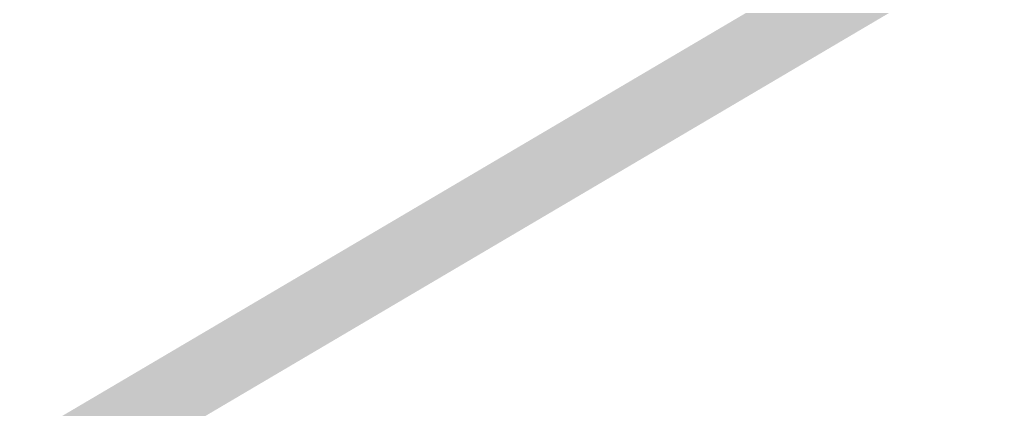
# Model space of a CAD drawing. Header units: metres. Extents: x 326467 to 340077, y 1811030 to 1824953.
# Drawn here: x 327307.07 to 327315.3, y 1812641.83 to 1812645.08 of the extents above; entities that cross this region are included whole.
import ezdxf

# ---------------------------------------------------------------- set-up
doc = ezdxf.new("R2010")
doc.units = ezdxf.units.M
doc.header["$MEASUREMENT"] = 0
doc.layers.add('SURVEY PLOT BOUNDARY', color=35, linetype='Continuous')

# ---------------------------------------------------------------- blocks, each defined once
blk = doc.blocks.new('16')
at = {"layer": 'SURVEY PLOT BOUNDARY', "lineweight": 18, "const_width": 0.6064}
blk.add_lwpolyline([(327507.0995, 1812679.4727), (327361.7903, 1812708.8973), (327353.3935, 1812668.5289), (327292.4762, 1812632.6092), (327280.4113, 1812640.7889), (327260.2928, 1812653.0741), (327243.9982, 1812637.0266), (327239.9246, 1812633.0147), (327178.6017, 1812544.535), (327150.1487, 1812524.538), (327129.8429, 1812512.5648), (327040.9719, 1812521.3372), (326971.7201, 1812453.1352), (326487.6422, 1812588.2784), (326971.7201, 1812453.1352), (326939.2559, 1812437.2125), (326939.1623, 1812425.0833), (326930.9214, 1812404.9302), (326901.938, 1812316.201), (326918.0766, 1812312.0331), (326917.8894, 1812287.7747), (326937.7271, 1812239.1019), (326929.4863, 1812218.9489)], dxfattribs=at)
blk.add_lwpolyline([(327605.1964, 1812294.6009), (327568.7521, 1812286.7955), (327504.1668, 1812299.4238), (327475.6825, 1812275.3838), (327375.7138, 1812417.6712), (327292.4762, 1812632.6092), (327353.3935, 1812668.5289), (327361.7903, 1812708.8973), (327507.0995, 1812679.4727), (327658.5903, 1812403.3583), (327609.6756, 1812351.1727), (327573.1377, 1812331.2381)], close=True, dxfattribs=at)

msp = doc.modelspace()

# ---------------------------------------------------------------- block references
msp.add_blockref('16', (0, 0))

doc.saveas('drawing.dxf')
